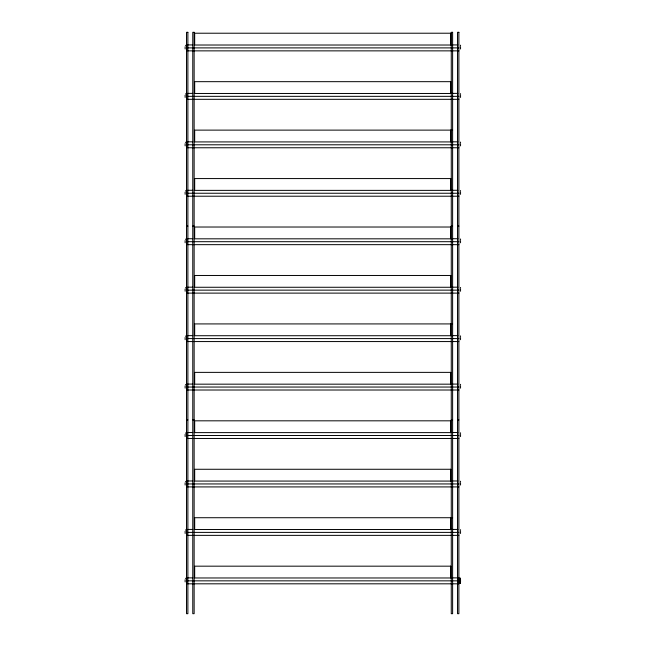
<?xml version="1.0" encoding="UTF-8"?>
<svg xmlns="http://www.w3.org/2000/svg" width="646" height="646" viewBox="0 0 646 646"><rect width="100%" height="100%" fill="white"/><g stroke="black" fill="none" stroke-linecap="round" stroke-linejoin="round"><path stroke-width="0.97" d="M459.225 582.199L459.225 579.43M459.225 582.773L459.225 582.111M460.493 582.652L460.493 578.259L460.493 583.427L460.493 582.652L459.225 582.652M458.878 583.556L458.878 577.831M187.8 44.929L192.839 44.929M450.819 44.929L457.869 44.929M187.8 47.893L458.878 47.893M187.8 50.864L458.878 50.864M187.8 93.379L192.839 93.379M450.819 93.379L457.869 93.379M187.8 96.343L458.878 96.343M187.8 99.314L458.878 99.314M451.263 130.072L452.62 130.072M187.8 141.829L192.839 141.829M450.819 141.829L457.869 141.829M187.8 144.793L458.878 144.793M187.8 147.764L458.878 147.764M187.8 190.279L192.839 190.279M450.819 190.279L457.869 190.279M187.8 193.243L458.878 193.243M187.8 196.214L458.878 196.214M186.516 226.1L187.881 226.1M192.774 226.1L194.139 226.1M451.263 226.1L452.62 226.1M457.521 226.1L458.878 226.1M187.8 238.729L192.839 238.729M450.819 238.729L457.869 238.729M187.8 241.693L458.878 241.693M187.8 244.664L458.878 244.664M187.8 287.179L192.839 287.179M450.819 287.179L457.869 287.179M187.8 290.143L458.878 290.143M187.8 293.114L458.878 293.114M451.263 323.872L452.62 323.872M187.8 335.629L192.839 335.629M450.819 335.629L457.869 335.629M187.8 338.593L458.878 338.593M187.8 341.564L458.878 341.564M187.8 384.079L192.839 384.079M450.819 384.079L457.869 384.079M187.8 387.043L458.878 387.043M187.8 390.014L458.878 390.014M186.516 419.9L187.881 419.9M192.774 419.9L194.139 419.9M451.263 419.9L452.62 419.9M457.521 419.9L458.878 419.9M187.8 432.529L192.839 432.529M450.819 432.529L457.869 432.529M187.8 435.493L458.878 435.493M187.8 438.464L458.878 438.464M187.8 480.979L192.839 480.979M450.819 480.979L457.869 480.979M187.8 483.943L458.878 483.943M187.8 486.914L458.878 486.914M451.263 517.672L452.62 517.672M187.8 529.429L192.839 529.429M450.819 529.429L457.869 529.429M187.8 532.393L458.878 532.393M187.8 535.364L458.878 535.364M187.8 577.879L192.839 577.879M450.819 577.879L457.869 577.879M459.225 578.259L460.493 578.34M459.225 578.994L460.493 578.994M187.8 580.843L458.878 580.843M459.225 583.063L460.493 583.063M187.8 583.814L458.878 583.814M459.225 578.17L459.225 578.59M460.55 45.172L460.55 45.971M460.55 46.819L460.55 49.007M460.55 93.622L460.55 94.421M460.55 95.269L460.55 97.457M460.55 142.072L460.55 142.871M460.55 143.719L460.55 145.907M460.55 190.522L460.55 191.321M460.55 192.169L460.55 194.357M460.55 238.972L460.55 239.771M460.55 240.619L460.55 242.807M460.55 287.422L460.55 288.221M460.55 289.069L460.55 291.257M460.55 335.872L460.55 336.671M460.55 337.519L460.55 339.707M460.55 384.322L460.55 385.121M460.55 385.969L460.55 388.157M460.55 432.772L460.55 433.571M460.55 434.419L460.55 436.607M460.55 481.222L460.55 482.021M460.55 482.869L460.55 485.057M460.55 529.672L460.55 530.471M460.55 531.319L460.55 533.507M460.55 579.769L460.55 581.957M186.791 44.711L186.791 51.082M186.791 93.161L186.791 99.532M186.791 141.611L186.791 147.982M186.791 190.061L186.791 196.432M186.791 238.511L186.791 244.882M186.791 286.961L186.791 293.332M186.791 335.411L186.791 341.782M186.791 383.861L186.791 390.232M186.791 432.311L186.791 438.682M186.791 480.761L186.791 487.132M186.791 529.211L186.791 535.582M186.791 577.661L186.791 584.032M185.685 45.252L185.685 45.737M185.685 93.702L185.685 94.187M185.685 142.152L185.685 142.637M185.685 190.602L185.685 191.087M185.685 239.052L185.685 239.537M185.685 287.502L185.685 287.987M185.685 335.952L185.685 336.437M185.685 384.402L185.685 384.887M185.685 432.852L185.685 433.337M185.685 481.302L185.685 481.787M185.685 529.752L185.685 530.237M185.685 578.202L185.685 578.687M185.127 46.778L185.127 48.967M185.127 95.228L185.127 97.417M185.127 143.678L185.127 145.867M185.127 192.128L185.127 194.317M185.127 240.578L185.127 242.767M185.127 289.028L185.127 291.217M185.127 337.478L185.127 339.667M185.127 385.928L185.127 388.117M185.127 434.378L185.127 436.567M185.127 482.828L185.127 485.017M185.127 531.278L185.127 533.467M185.127 579.728L185.127 581.917M187.881 32.3L186.516 32.3L186.516 613.7L187.881 613.7L187.881 32.3M194.139 32.3L192.774 32.3L192.774 613.7L194.139 613.7L194.139 32.3M452.62 32.3L451.263 32.3L451.263 613.7L452.62 613.7L452.62 32.3M458.878 32.3L457.521 32.3L457.521 613.7L458.878 613.7L458.878 32.3M450.714 33.221L194.68 33.221L194.68 45.018L450.714 45.026L450.714 33.221M450.714 81.671L194.68 81.671L194.68 93.468L450.714 93.476L450.714 81.671M450.714 130.121L194.68 130.121L194.68 141.918L450.714 141.926L450.714 130.121M450.714 178.571L194.68 178.571L194.68 190.368L450.714 190.376L450.714 178.571M450.714 227.021L194.68 227.021L194.68 238.818L450.714 238.826L450.714 227.021M450.714 275.471L194.68 275.471L194.68 287.268L450.714 287.276L450.714 275.471M450.714 323.921L194.68 323.921L194.68 335.718L450.714 335.726L450.714 323.921M450.714 372.371L194.68 372.371L194.68 384.168L450.714 384.176L450.714 372.371M450.714 420.821L194.68 420.821L194.68 432.618L450.714 432.626L450.714 420.821M450.714 469.271L194.68 469.271L194.68 481.068L450.714 481.076L450.714 469.271M450.714 517.721L194.68 517.721L194.68 529.518L450.714 529.526L450.714 517.721M450.714 566.171L194.68 566.171L194.68 577.968L450.714 577.976L450.714 566.171"/></g></svg>
